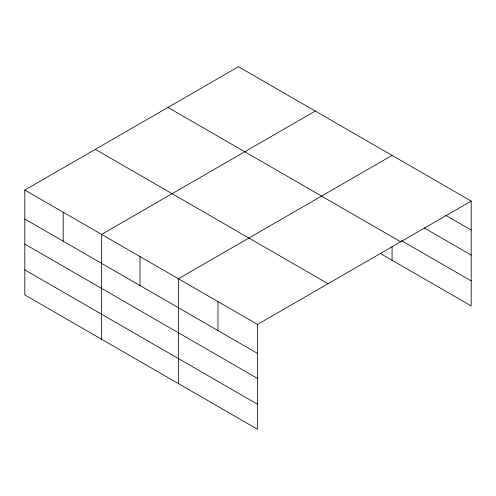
<?xml version="1.0" encoding="UTF-8"?>
<svg xmlns="http://www.w3.org/2000/svg" width="496" height="496" viewBox="0 0 496 496"><rect width="100%" height="100%" fill="white"/><g stroke="black" fill="none" stroke-linecap="round" stroke-linejoin="round"><path stroke-width="0.74" d="M257.529 378.442L257.529 324.434L24.8 190.067L24.8 294.922L257.529 429.288L257.529 378.442L24.8 244.075M380.153 253.363L471.2 305.933L471.2 201.078L238.471 66.712L24.8 190.067M315.27 111.048L101.599 234.41L101.599 339.264M392.069 155.391L178.405 278.752L178.405 383.606M257.529 324.434L471.2 201.078M445.718 215.326L471.2 230.039M424.26 227.98L471.2 255.08M401.462 240.622L471.2 280.885M167.958 107.421L400.687 241.781M95.313 149.358L328.042 283.724M24.8 219.034L257.529 353.4M24.8 269.88L257.529 404.246M392.069 246.586L392.069 260.245M217.967 301.593L217.967 330.559M140.002 256.581L140.002 285.547M63.203 212.238L63.203 241.205"/></g></svg>
